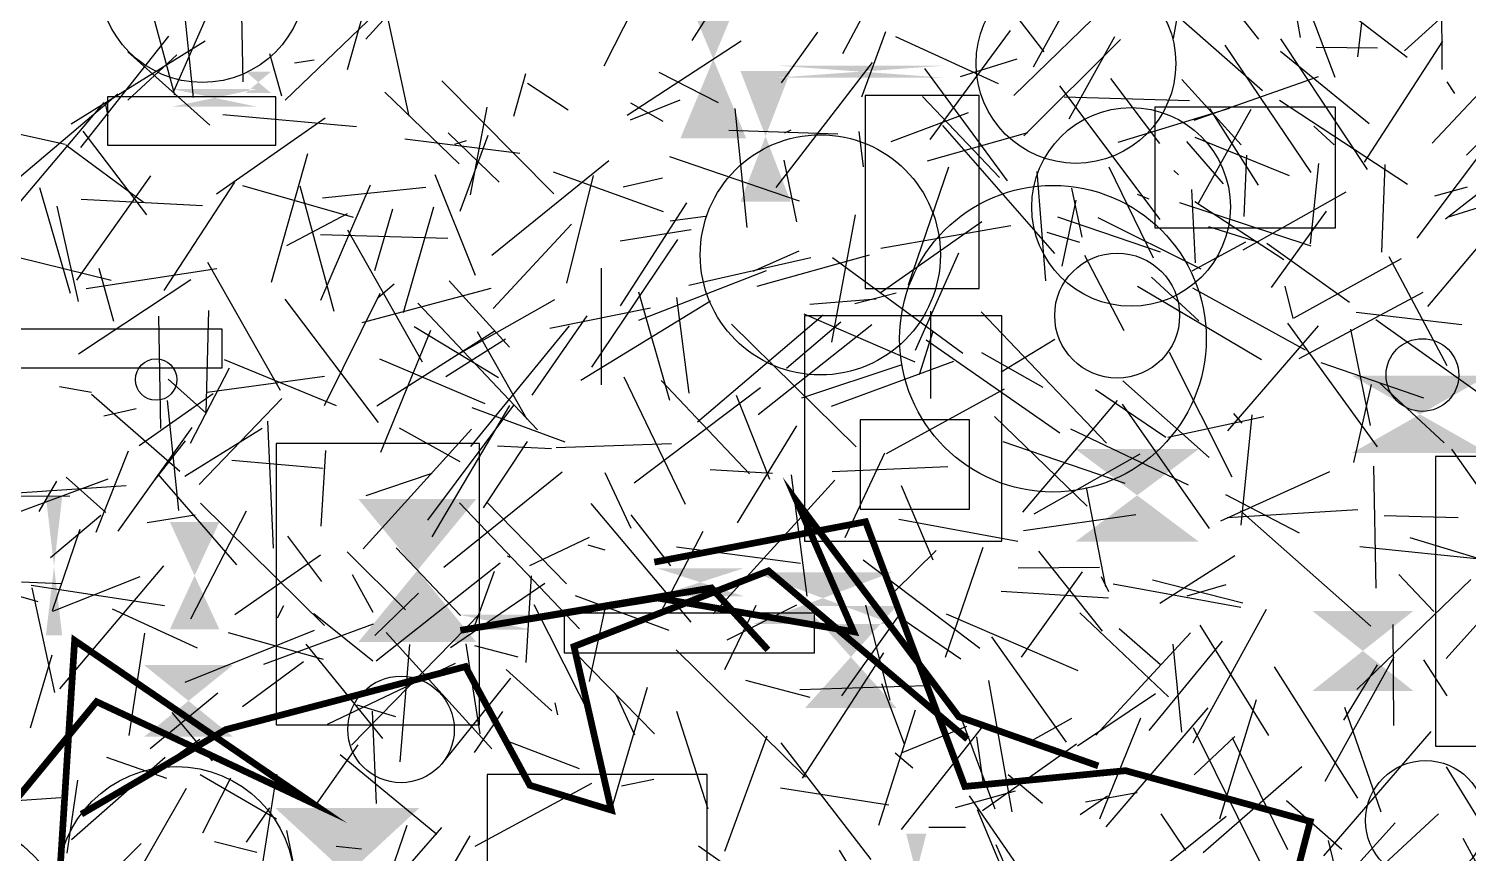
# Model space of a CAD drawing. Extents: x 39652501 to 39653363, y 39457785 to 39458687.
# Drawn here: x 39653177.4 to 39653284.6, y 39458547 to 39458608.4 of the extents above; entities that cross this region are included whole.
import ezdxf

# ---------------------------------------------------------------- set-up
doc = ezdxf.new("R2010")
doc.units = 0
doc.layers.get('0').update_dxf_attribs({"linetype": 'CONTINUOUS'})

msp = doc.modelspace()

# ---------------------------------------------------------------- linework, layer by layer
for p, q in [((39653226.8295, 39458607.5138), (39653231.6495, 39458615.1831)), ((39653279.9118, 39458606.7618), (39653288.9742, 39458614.9613)), ((39653208.8703, 39458614.583), (39653202.5077, 39458607.6196)), ((39653242.0675, 39458614.1735), (39653238.0321, 39458606.5172)), ((39653257.1055, 39458614.372), (39653252.2464, 39458605.5395)), ((39653263.7712, 39458613.743), (39653262.66, 39458607.666)), ((39653270.9622, 39458614.4808), (39653272.1264, 39458607.7556)), ((39653188.6588, 39458612.7626), (39653189.6556, 39458603.2765)), ((39653193.3713, 39458604.4382), (39653193.1878, 39458613.263)), ((39653247.8902, 39458613.3231), (39653253.0322, 39458606.6765)), ((39653264.7815, 39458613.0255), (39653269.0186, 39458607.6156)), ((39653274.7403, 39458604.7727), (39653271.5955, 39458613.0607)), ((39653271.7966, 39458612.6339), (39653280.1052, 39458606.2812)), ((39653282.7114, 39458605.3548), (39653282.6784, 39458612.9361)), ((39653188.2383, 39458603.7871), (39653191.7843, 39458611.8852)), ((39653205.5473, 39458611.7756), (39653196.4972, 39458603.0683)), ((39653205.7419, 39458601.8842), (39653203.6149, 39458611.7388)), ((39653250.7926, 39458603.4344), (39653259.4024, 39458611.7861)), ((39653259.7403, 39458612.2048), (39653269.3231, 39458603.7903)), ((39653186.2264, 39458611.0107), (39653188.2706, 39458603.4781)), ((39653202.5862, 39458610.5397), (39653201.1125, 39458605.3382)), ((39653220.2743, 39458605.6336), (39653222.4759, 39458609.9733)), ((39653276.6931, 39458608.8393), (39653276.3933, 39458606.2952)), ((39653289.923, 39458608.3464), (39653281.961, 39458599.8776)), ((39653180.5499, 39458601.3193), (39653190.5467, 39458607.4933)), ((39653187.8014, 39458607.8538), (39653181.2614, 39458599.5564)), ((39653221.995, 39458601.9479), (39653230.4785, 39458607.5058)), ((39653233.4889, 39458604.3576), (39653236.2023, 39458608.1433)), ((39653241.2418, 39458608.1673), (39653239.4374, 39458603.2986)), ((39653241.9709, 39458607.8201), (39653249.6387, 39458604.3131)), ((39653244.5696, 39458600.1354), (39653250.5451, 39458608.2659)), ((39653251.5356, 39458600.4253), (39653258.7318, 39458607.5973)), ((39653258.3022, 39458607.8039), (39653254.8843, 39458601.6572)), ((39653270.6604, 39458607.6364), (39653277.1275, 39458597.9014)), ((39653276.9228, 39458598.448), (39653282.7702, 39458607.4693)), ((39653184.7745, 39458603.071), (39653188.4222, 39458606.464)), ((39653190.8947, 39458601.2098), (39653184.7942, 39458606.6643)), ((39653196.2536, 39458603.3655), (39653195.3632, 39458606.5272)), ((39653246.8112, 39458604.8435), (39653251.049, 39458606.1501)), ((39653266.5069, 39458607.1818), (39653272.9125, 39458597.6818)), ((39653270.6522, 39458606.7165), (39653277.2639, 39458601.3317)), ((39653273.3259, 39458607.0356), (39653277.8868, 39458606.9771)), ((39653197.1951, 39458605.8527), (39653198.6602, 39458606.0683)), ((39653224.3418, 39458605.1564), (39653228.76, 39458602.9011)), ((39653233.0881, 39458596.5794), (39653240.2614, 39458605.8769)), ((39653244.1457, 39458605.4443), (39653250.2897, 39458597.0743)), ((39653208.1892, 39458604.511), (39653216.5264, 39458596.0946)), ((39653213.5342, 39458601.8876), (39653214.4295, 39458605.0597)), ((39653217.5838, 39458602.3263), (39653214.5548, 39458604.3165)), ((39653261.6983, 39458594.1788), (39653254.2261, 39458604.1443)), ((39653258.0004, 39458604.6801), (39653261.6543, 39458599.8534)), ((39653263.3189, 39458604.6248), (39653267.7328, 39458599.7565)), ((39653273.4609, 39458604.8057), (39653264.2049, 39458601.5694)), ((39653283.6428, 39458603.5688), (39653283.0839, 39458604.4367)), ((39653174.2244, 39458595.2486), (39653184.0315, 39458603.5419)), ((39653203.9338, 39458603.6732), (39653209.4809, 39458598.3326)), ((39653222.2305, 39458601.6166), (39653225.9392, 39458603.0922)), ((39653243.9943, 39458603.3541), (39653249.7318, 39458597.3089)), ((39653263.8923, 39458603.0135), (39653254.5433, 39458603.31)), ((39653270.5868, 39458603.0778), (39653280.1242, 39458596.8244)), ((39653284.5305, 39458598.9742), (39653289.5393, 39458603.9751)), ((39653180.1034, 39458599.7808), (39653170.1908, 39458601.9624)), ((39653182.9962, 39458602.8895), (39653175.5724, 39458594.1221)), ((39653183.1139, 39458602.7239), (39653183.3028, 39458601.9153)), ((39653201.8109, 39458601.0963), (39653191.8494, 39458601.9853)), ((39653210.3246, 39458596.0203), (39653211.5476, 39458602.5556)), ((39653224.6662, 39458601.4858), (39653222.2712, 39458602.8592)), ((39653230.0054, 39458602.4442), (39653230.9097, 39458593.5972)), ((39653247.3903, 39458602.1307), (39653241.6367, 39458599.9644)), ((39653266.8303, 39458602.4545), (39653258.5379, 39458599.9129)), ((39653268.4476, 39458602.3816), (39653264.5346, 39458595.3882)), ((39653265.3692, 39458602.4596), (39653268.9905, 39458596.7368)), ((39653191.3825, 39458596.0944), (39653199.4761, 39458601.7474)), ((39653237.6842, 39458600.547), (39653229.5705, 39458600.8037)), ((39653234.1762, 39458600.8346), (39653233.7125, 39458600.6158)), ((39653253.8479, 39458591.6402), (39653245.5059, 39458601.1757)), ((39653274.6562, 39458599.7531), (39653273.1548, 39458601.1387)), ((39653280.8485, 39458592.8046), (39653287.5354, 39458601.7161)), ((39653282.9449, 39458594.2292), (39653291.5733, 39458600.9508)), ((39653185.9573, 39458595.4443), (39653180.1631, 39458599.7344)), ((39653181.4294, 39458600.7655), (39653186.1637, 39458594.5294)), ((39653205.4261, 39458600.1821), (39653214.0005, 39458599.1214)), ((39653208.6511, 39458600.6318), (39653212.4422, 39458596.9539)), ((39653209.149, 39458599.7897), (39653210.0156, 39458600.0775)), ((39653209.5388, 39458594.7971), (39653211.6413, 39458600.4755)), ((39653239.2352, 39458600.7394), (39653239.5668, 39458598.1121)), ((39653251.8202, 39458600.6527), (39653244.3488, 39458598.5347)), ((39653266.4117, 39458596.8324), (39653263.6945, 39458599.9924)), ((39653264.283, 39458600.3176), (39653271.3111, 39458597.4518)), ((39653195.4884, 39458589.5142), (39653198.1976, 39458599.097)), ((39653234.8207, 39458595.5596), (39653225.1583, 39458598.8532)), ((39653267.9569, 39458594.4058), (39653268.1448, 39458598.9896)), ((39653211.913, 39458591.5334), (39653220.608, 39458598.5925)), ((39653216.465, 39458597.7449), (39653224.6774, 39458594.7694)), ((39653234.6275, 39458594.0141), (39653233.6782, 39458598.5965)), ((39653245.9374, 39458598.095), (39653242.9277, 39458589.2906)), ((39653253.1702, 39458589.6069), (39653252.5221, 39458597.7539)), ((39653261.2133, 39458591.3024), (39653257.895, 39458598.0905)), ((39653263.0575, 39458597.5111), (39653262.7119, 39458597.8284)), ((39653272.9092, 39458592.3651), (39653273.5084, 39458598.3591)), ((39653278.2176, 39458591.7572), (39653278.4642, 39458598.2722)), ((39653180.5056, 39458588.6811), (39653178.2314, 39458596.5415)), ((39653180.981, 39458589.6728), (39653186.4983, 39458597.4435)), ((39653187.4981, 39458588.8832), (39653192.7552, 39458596.9687)), ((39653193.3338, 39458596.7159), (39653201.5607, 39458594.3662)), ((39653200.1557, 39458587.3378), (39653197.6294, 39458596.674)), ((39653202.8337, 39458596.7521), (39653199.1356, 39458588.1497)), ((39653199.2867, 39458595.7936), (39653206.9876, 39458596.584)), ((39653207.6673, 39458597.541), (39653210.6518, 39458590.0495)), ((39653217.4824, 39458589.4498), (39653219.4759, 39458597.4608)), ((39653224.6234, 39458597.2534), (39653221.6943, 39458596.5903)), ((39653255.8804, 39458592.8712), (39653255.1174, 39458596.5187)), ((39653282.1567, 39458595.9453), (39653284.6058, 39458596.629)), ((39653283.1132, 39458594.3469), (39653290.4042, 39458596.6602)), ((39653181.3131, 39458595.6951), (39653190.3525, 39458595.234)), ((39653254.3982, 39458590.7142), (39653255.4389, 39458595.6357)), ((39653259.9806, 39458596.0736), (39653260.8558, 39458595.7254)), ((39653272.9491, 39458592.1875), (39653263.1715, 39458595.4302)), ((39653264.0437, 39458596.4225), (39653264.3071, 39458590.9576)), ((39653270.9218, 39458591.187), (39653264.2787, 39458595.5097)), ((39653267.879, 39458591.9135), (39653275.565, 39458596.2339)), ((39653179.504, 39458595.1874), (39653181.0763, 39458588.084)), ((39653201.1241, 39458594.6061), (39653196.6036, 39458592.2332)), ((39653204.512, 39458594.9431), (39653203.1575, 39458590.3526)), ((39653205.3185, 39458587.2586), (39653207.5734, 39458595.133)), ((39653226.4123, 39458595.4155), (39653221.4689, 39458587.7436)), ((39653225.179, 39458594.0776), (39653227.8334, 39458594.4392)), ((39653237.2329, 39458585.0444), (39653238.9913, 39458594.5202)), ((39653261.7175, 39458591.7474), (39653254.0729, 39458594.3636)), ((39653269.9976, 39458589.1158), (39653274.082, 39458594.8014)), ((39653287.9463, 39458595.2275), (39653281.6058, 39458587.7049)), ((39653201.1563, 39458593.4169), (39653206.7179, 39458583.5897)), ((39653211.9923, 39458587.5495), (39653217.8506, 39458593.8292)), ((39653221.4595, 39458592.5873), (39653226.7653, 39458593.4517)), ((39653240.8371, 39458588.7218), (39653248.4154, 39458594.0234)), ((39653250.5773, 39458593.7097), (39653240.8802, 39458592.0281)), ((39653257.0546, 39458594.3378), (39653264.7303, 39458590.499)), ((39653269.045, 39458592.4602), (39653265.3143, 39458593.6444)), ((39653199.1387, 39458593.0608), (39653208.633, 39458592.8041)), ((39653225.7317, 39458592.6928), (39653219.3402, 39458583.1746)), ((39653253.2615, 39458593.2495), (39653255.6842, 39458592.5018)), ((39653264.0884, 39458590.3663), (39653268.0927, 39458592.512)), ((39653269.6491, 39458592.4153), (39653275.8075, 39458588.0229)), ((39653176.5953, 39458591.3872), (39653183.5386, 39458589.6567)), ((39653226.5872, 39458589.2875), (39653235.6812, 39458591.3565)), ((39653234.7688, 39458591.8311), (39653231.3446, 39458590.3214)), ((39653240.0171, 39458591.5354), (39653231.6483, 39458589.2002)), ((39653237.2844, 39458591.345), (39653247.0029, 39458584.2306)), ((39653243.4569, 39458584.4393), (39653246.7092, 39458591.7)), ((39653256.0563, 39458591.5203), (39653258.9845, 39458585.9091)), ((39653271.6783, 39458586.8478), (39653279.6778, 39458591.2795)), ((39653283.0867, 39458583.2732), (39653278.7603, 39458591.4129)), ((39653191.4248, 39458590.4972), (39653181.6878, 39458589.0266)), ((39653182.6127, 39458590.5667), (39653183.7067, 39458586.6212)), ((39653196.1541, 39458581.4406), (39653190.7493, 39458590.974)), ((39653220.0806, 39458581.8569), (39653220.0676, 39458590.5586)), ((39653222.8476, 39458586.6917), (39653232.3679, 39458590.3891)), ((39653181.1136, 39458584.1814), (39653189.4737, 39458589.71)), ((39653202.2315, 39458586.5086), (39653211.851, 39458589.0568)), ((39653204.6322, 39458589.3579), (39653203.4365, 39458588.3537)), ((39653208.7217, 39458589.619), (39653213.2249, 39458584.6817)), ((39653269.2401, 39458583.7172), (39653260.003, 39458589.1868)), ((39653264.582, 39458586.6298), (39653261.0643, 39458589.8896)), ((39653264.0951, 39458589.0813), (39653272.4993, 39458584.4829)), ((39653270.9776, 39458589.2205), (39653271.5853, 39458586.8147)), ((39653196.4886, 39458588.244), (39653203.4335, 39458579.0566)), ((39653199.4261, 39458580.3359), (39653203.5755, 39458588.7035)), ((39653215.2995, 39458578.5039), (39653206.3983, 39458587.9615)), ((39653216.5668, 39458588.2067), (39653209.4576, 39458584.1773)), ((39653218.5268, 39458582.2152), (39653228.1827, 39458588.1198)), ((39653222.8365, 39458588.8028), (39653225.1284, 39458580.7227)), ((39653226.5969, 39458581.2508), (39653225.695, 39458588.3736)), ((39653235.5882, 39458587.8691), (39653240.5406, 39458588.2727)), ((39653238.9516, 39458587.9267), (39653242.0164, 39458588.7165)), ((39653281.2594, 39458588.7338), (39653272.0358, 39458583.8042)), ((39653187.2468, 39458578.6017), (39653187.088, 39458586.9801)), ((39653190.6303, 39458579.7648), (39653190.809, 39458587.4039)), ((39653218.9887, 39458587.0172), (39653214.8926, 39458581.0969)), ((39653216.2208, 39458586.0865), (39653223.7316, 39458587.6068)), ((39653236.599, 39458587.0598), (39653227.214, 39458579.0773)), ((39653243.442, 39458583.5643), (39653235.1827, 39458587.1426)), ((39653244.6186, 39458580.8515), (39653244.6005, 39458587.3476)), ((39653248.351, 39458587.3045), (39653257.705, 39458577.5228)), ((39653284.1811, 39458586.3351), (39653276.3033, 39458587.2677)), ((39653203.3354, 39458580.2937), (39653212.1514, 39458585.9119)), ((39653203.6262, 39458576.8475), (39653207.3477, 39458585.9314)), ((39653212.409, 39458582.3773), (39653206.1282, 39458586.1781)), ((39653210.3448, 39458577.283), (39653217.692, 39458586.2663)), ((39653210.7999, 39458585.8504), (39653214.5078, 39458579.3061)), ((39653229.7584, 39458586.3759), (39653239.0502, 39458577.2369)), ((39653240.2262, 39458586.3313), (39653231.7467, 39458579.6236)), ((39653237.9135, 39458586.527), (39653233.8637, 39458583.0723)), ((39653244.7483, 39458585.8321), (39653243.7378, 39458582.6184)), ((39653273.4672, 39458586.2501), (39653266.7086, 39458578.4496)), ((39653271.1934, 39458586.4518), (39653277.8593, 39458577.2594)), ((39653275.8775, 39458586.0234), (39653277.333, 39458578.8309)), ((39653277.7764, 39458586.7287), (39653287.058, 39458580.1132)), ((39653212.9199, 39458585.2577), (39653208.4817, 39458582.4725)), ((39653244.2711, 39458585.2075), (39653254.2118, 39458578.2961)), ((39653253.8488, 39458585.2557), (39653249.8539, 39458582.8017)), ((39653200.3224, 39458580.2899), (39653191.9782, 39458583.7173)), ((39653203.5378, 39458583.8156), (39653211.3809, 39458580.4653)), ((39653252.9909, 39458581.679), (39653248.4012, 39458584.2434)), ((39653267.0586, 39458574.9763), (39653262.3823, 39458584.2863)), ((39653189.4538, 39458577.517), (39653192.366, 39458583.1315)), ((39653242.4495, 39458583.3659), (39653234.9829, 39458580.8639)), ((39653237.219, 39458580.2653), (39653246.3254, 39458583.6224)), ((39653273.6762, 39458583.5263), (39653281.3196, 39458580.9066)), ((39653182.0768, 39458581.2979), (39653179.6788, 39458581.712)), ((39653190.6173, 39458579.7628), (39653187.7978, 39458582.2836)), ((39653199.4343, 39458582.4959), (39653190.6954, 39458581.2901)), ((39653226.3287, 39458572.9418), (39653221.7547, 39458582.441)), ((39653222.515, 39458574.5604), (39653231.9175, 39458581.6594)), ((39653231.0959, 39458575.2362), (39653224.527, 39458582.1908)), ((39653250.076, 39458581.5525), (39653241.2841, 39458576.734)), ((39653262.1145, 39458577.9369), (39653256.8823, 39458581.4866)), ((39653265.3365, 39458576.457), (39653258.9228, 39458582.155)), ((39653277.425, 39458581.8977), (39653276.1008, 39458576.0866)), ((39653282.857, 39458577.5423), (39653278.0516, 39458582.02)), ((39653182.071, 39458581.1592), (39653188.6454, 39458575.4344)), ((39653185.617, 39458577.3407), (39653191.1386, 39458581.2227)), ((39653187.7034, 39458580.6929), (39653188.5666, 39458572.501)), ((39653190.0867, 39458574.445), (39653196.2575, 39458580.8474)), ((39653230.1106, 39458581.1019), (39653232.5865, 39458574.8391)), ((39653258.5027, 39458580.6888), (39653251.4472, 39458572.3696)), ((39653258.8612, 39458580.4224), (39653265.357, 39458571.1718)), ((39653182.9885, 39458579.5548), (39653185.4102, 39458580.1045)), ((39653207.1333, 39458571.7828), (39653213.5511, 39458580.3419)), ((39653207.4644, 39458570.5476), (39653213.2379, 39458580.3213)), ((39653210.414, 39458580.1874), (39653217.3498, 39458577.614)), ((39653249.3464, 39458579.5112), (39653256.2555, 39458572.8308)), ((39653269.4247, 39458579.4738), (39653262.2796, 39458577.9514)), ((39653267.1701, 39458579.7244), (39653267.7896, 39458579.0142)), ((39653267.7396, 39458571.4064), (39653268.5442, 39458579.6263)), ((39653189.5581, 39458578.6813), (39653184.0267, 39458570.9661)), ((39653194.7857, 39458578.6121), (39653189.0267, 39458575.0268)), ((39653195.6311, 39458569.6934), (39653195.22, 39458579.1515)), ((39653210.377, 39458578.5741), (39653202.3189, 39458569.6564)), ((39653204.9868, 39458578.6643), (39653209.5214, 39458576.1639)), ((39653234.5967, 39458578.8058), (39653230.1763, 39458571.5864)), ((39653255.0071, 39458578.5899), (39653263.7729, 39458574.4134)), ((39653189.0438, 39458577.6837), (39653186.7261, 39458574.7031)), ((39653214.5377, 39458577.6519), (39653211.2553, 39458572.7019)), ((39653212.3187, 39458577.3108), (39653216.3394, 39458577.1234)), ((39653216.7024, 39458577.2038), (39653225.2964, 39458577.5068)), ((39653249.9861, 39458577.6344), (39653259.0663, 39458574.5512)), ((39653182.43, 39458570.8797), (39653184.8195, 39458576.957)), ((39653199.3338, 39458575.6366), (39653192.5276, 39458576.2286)), ((39653199.194, 39458571.3434), (39653199.524, 39458576.9848)), ((39653241.1528, 39458576.782), (39653238.2105, 39458570.4557)), ((39653252.3065, 39458572.2496), (39653260.2166, 39458576.7329)), ((39653290.2282, 39458567.4219), (39653283.4237, 39458577.0778)), ((39653187.0242, 39458575.2144), (39653192.8696, 39458568.4636)), ((39653207.4202, 39458575.2718), (39653202.5108, 39458573.605)), ((39653208.3204, 39458568.2907), (39653217.15, 39458575.3751)), ((39653220.3291, 39458575.3268), (39653222.258, 39458571.1812)), ((39653228.1656, 39458575.5667), (39653232.8249, 39458575.2856)), ((39653235.397, 39458566.1138), (39653234.2187, 39458575.1669)), ((39653245.8725, 39458575.762), (39653237.2582, 39458575.386)), ((39653266.2185, 39458571.7238), (39653274.3447, 39458575.4159)), ((39653277.8033, 39458566.7064), (39653277.6092, 39458575.7948)), ((39653174.4263, 39458571.5786), (39653183.3075, 39458574.8701)), ((39653184.6586, 39458574.3456), (39653175.056, 39458573.704)), ((39653179.4684, 39458574.6962), (39653178.1452, 39458572.4391)), ((39653180.1812, 39458574.9894), (39653183.132, 39458572.3478)), ((39653228.3843, 39458564.8063), (39653237.4496, 39458574.7597)), ((39653242.4058, 39458574.3564), (39653244.7513, 39458568.8176)), ((39653257.6596, 39458566.8256), (39653256.2143, 39458574.2173)), ((39653180.4614, 39458573.5627), (39653171.4035, 39458573.556)), ((39653199.4275, 39458563.9383), (39653190.1879, 39458573.0499)), ((39653209.4902, 39458573.0637), (39653218.4426, 39458563.6934)), ((39653211.5093, 39458573.1444), (39653217.4718, 39458567.0443)), ((39653226.7511, 39458564.1878), (39653219.2969, 39458573.0169)), ((39653266.5717, 39458573.7072), (39653272.0484, 39458570.8292)), ((39653182.7612, 39458572.1248), (39653179.0189, 39458568.9701)), ((39653189.8065, 39458572.1512), (39653186.2171, 39458571.5887)), ((39653193.6101, 39458572.4603), (39653189.4443, 39458564.4141)), ((39653222.2482, 39458572.1769), (39653225.2031, 39458568.3761)), ((39653242.2371, 39458571.8502), (39653251.093, 39458570.2195)), ((39653259.8849, 39458572.1742), (39653251.5037, 39458570.9958)), ((39653276.435, 39458572.5591), (39653266.6807, 39458571.9654)), ((39653277.3895, 39458563.8869), (39653267.6823, 39458572.4754)), ((39653278.3983, 39458572.126), (39653283.8907, 39458571.9776)), ((39653179.1748, 39458565.0512), (39653181.241, 39458571.1041)), ((39653227.6119, 39458570.9343), (39653224.4071, 39458564.756)), ((39653199.2286, 39458567.2148), (39653196.6996, 39458570.5829)), ((39653209.5666, 39458564.6699), (39653204.7715, 39458569.7325)), ((39653214.7419, 39458568.405), (39653219.1808, 39458570.5073)), ((39653220.3464, 39458569.542), (39653219.0769, 39458569.9298)), ((39653234.9101, 39458568.5652), (39653225.6538, 39458569.7602)), ((39653245.6999, 39458561.5884), (39653248.5188, 39458569.7791)), ((39653276.5792, 39458569.8254), (39653286.2357, 39458568.8207)), ((39653280.303, 39458570.4896), (39653290.1366, 39458567.5038)), ((39653192.7609, 39458564.7509), (39653199.1448, 39458569.2133)), ((39653205.467, 39458565.0962), (39653201.1167, 39458569.4314)), ((39653213.2583, 39458569.0037), (39653213.0707, 39458569.0927)), ((39653239.5711, 39458568.8223), (39653248.25, 39458562.2382)), ((39653245.0156, 39458569.5213), (39653241.9224, 39458566.5042)), ((39653257.3977, 39458563.5241), (39653252.6475, 39458569.4847)), ((39653267.2581, 39458569.1276), (39653261.6728, 39458565.5748)), ((39653178.0934, 39458565.7118), (39653168.4782, 39458568.4202)), ((39653185.6876, 39458567.568), (39653179.1777, 39458564.9674)), ((39653179.7054, 39458559.2075), (39653187.4746, 39458568.3888)), ((39653201.4985, 39458567.7475), (39653203.0308, 39458564.9326)), ((39653203.2854, 39458561.316), (39653212.5211, 39458568.5983)), ((39653212.0755, 39458567.9492), (39653210.5357, 39458563.7045)), ((39653214.8433, 39458567.6398), (39653214.4404, 39458561.1779)), ((39653257.1781, 39458568.2673), (39653251.1118, 39458568.2163)), ((39653251.3688, 39458561.587), (39653255.8998, 39458567.9314)), ((39653257.8759, 39458566.4454), (39653257.3156, 39458567.5508)), ((39653282.0981, 39458564.978), (39653279.4905, 39458567.7392)), ((39653179.8203, 39458567.0336), (39653176.8542, 39458567.1526)), ((39653187.5106, 39458565.4138), (39653177.5819, 39458566.9142)), ((39653177.6334, 39458566.7434), (39653179.3089, 39458558.9474)), ((39653215.8464, 39458567.059), (39653208.8212, 39458562.2847)), ((39653258.1845, 39458567.044), (39653267.696, 39458565.3086)), ((39653267.8675, 39458565.5926), (39653261.1157, 39458567.3253)), ((39653266.6006, 39458566.9596), (39653263.6779, 39458566.1161)), ((39653276.3427, 39458559.1787), (39653284.8387, 39458567.3727)), ((39653283.006, 39458561.4889), (39653288.1911, 39458567.2576)), ((39653195.931, 39458564.5033), (39653196.3968, 39458565.4172)), ((39653206.4345, 39458566.3473), (39653203.1799, 39458563.1963)), ((39653219.5178, 39458556.6455), (39653215.0558, 39458565.4798)), ((39653225.105, 39458563.5673), (39653218.133, 39458566.1538)), ((39653219.1833, 39458559.7634), (39653220.422, 39458565.5318)), ((39653231.5823, 39458565.4356), (39653229.2394, 39458560.6414)), ((39653234.5953, 39458565.4394), (39653229.4126, 39458562.836)), ((39653241.5868, 39458558.384), (39653239.7692, 39458565.4521)), ((39653257.8394, 39458565.9805), (39653249.8558, 39458566.4651)), ((39653183.6027, 39458565.1806), (39653189.9503, 39458562.2711)), ((39653198.6307, 39458564.8263), (39653203.042, 39458561.3034)), ((39653201.4548, 39458555.0175), (39653211.0303, 39458564.8358)), ((39653242.2419, 39458564.7314), (39653237.9591, 39458558.686)), ((39653242.6206, 39458564.3303), (39653246.8579, 39458561.4512)), ((39653245.761, 39458564.813), (39653255.5693, 39458560.574)), ((39653262.313, 39458558.6299), (39653255.7239, 39458564.8798)), ((39653269.5972, 39458565.1236), (39653264.124, 39458555.1713)), ((39653184.873, 39458555.7301), (39653186.0537, 39458563.3647)), ((39653189.0534, 39458559.7257), (39653198.6895, 39458563.5856)), ((39653199.3694, 39458561.4031), (39653192.2823, 39458563.4023)), ((39653203.0634, 39458564.0378), (39653194.899, 39458561.021)), ((39653204.0342, 39458563.4062), (39653211.9092, 39458554.7545)), ((39653256.8993, 39458555.7768), (39653263.9652, 39458563.3882)), ((39653258.6435, 39458563.7156), (39653261.7231, 39458561.0375)), ((39653264.6618, 39458563.9516), (39653269.7771, 39458555.729)), ((39653279.0317, 39458564.0015), (39653279.0718, 39458556.4812)), ((39653203.7704, 39458555.5112), (39653198.0581, 39458562.5343)), ((39653205.0781, 39458553.7831), (39653205.7886, 39458562.5248)), ((39653209.9607, 39458562.5717), (39653210.9989, 39458555.8766)), ((39653210.6173, 39458562.4429), (39653213.8517, 39458561.5915)), ((39653249.1402, 39458563.0817), (39653254.6886, 39458555.2517)), ((39653260.8716, 39458556.1118), (39653266.3381, 39458562.778)), ((39653263.3074, 39458555.9809), (39653262.6701, 39458562.545)), ((39653179.1272, 39458561.7368), (39653177.5165, 39458556.2846)), ((39653193.3357, 39458557.9035), (39653197.8743, 39458561.2647)), ((39653199.6544, 39458556.5781), (39653209.1888, 39458561.1274)), ((39653218.1856, 39458561.8148), (39653224.0161, 39458555.8643)), ((39653225.6385, 39458562.1336), (39653235.2804, 39458552.6361)), ((39653235.0394, 39458552.5548), (39653241.1192, 39458561.8898)), ((39653279.1158, 39458561.58), (39653273.9746, 39458552.3022)), ((39653283.079, 39458558.6983), (39653281.3418, 39458561.3785)), ((39653216.3765, 39458557.5866), (39653212.9711, 39458560.6638)), ((39653276.4177, 39458551.0602), (39653270.2232, 39458560.8466)), ((39653275.3872, 39458556.873), (39653277.9009, 39458561.0012)), ((39653208.1637, 39458553.5684), (39653213.3104, 39458560.0189)), ((39653223.4844, 39458559.3221), (39653220.9078, 39458550.6257)), ((39653235.6118, 39458558.568), (39653230.8379, 39458559.8341)), ((39653244.2437, 39458559.4354), (39653234.8627, 39458559.1368)), ((39653242.6365, 39458555.1004), (39653240.9635, 39458559.5842)), ((39653250.6695, 39458550.0424), (39653248.9323, 39458559.8467)), ((39653186.4364, 39458554.7762), (39653191.4901, 39458558.9216)), ((39653204.7489, 39458557.1315), (39653201.8735, 39458557.9993)), ((39653216.8196, 39458557.2873), (39653216.6111, 39458558.1757)), ((39653221.1625, 39458558.7815), (39653222.5318, 39458555.7946)), ((39653255.5464, 39458554.9718), (39653261.3403, 39458558.8704)), ((39653268.8532, 39458558.395), (39653266.1147, 39458549.5152)), ((39653188.0523, 39458557.4589), (39653191.0551, 39458553.8653)), ((39653203.3152, 39458550.6643), (39653203.0112, 39458557.5449)), ((39653212.708, 39458557.528), (39653210.5747, 39458554.4644)), ((39653225.6495, 39458557.542), (39653228.0073, 39458550.2689)), ((39653240.7395, 39458549.0673), (39653243.4724, 39458557.6548)), ((39653249.4151, 39458550.263), (39653246.9347, 39458556.8859)), ((39653255.0941, 39458557.0151), (39653251.7198, 39458555.1123)), ((39653257.2112, 39458549.5321), (39653260.2674, 39458557.0473)), ((39653265.2395, 39458557.7936), (39653257.6516, 39458548.9276)), ((39653275.4406, 39458557.8458), (39653278.1463, 39458550.0646)), ((39653247.2595, 39458556.4081), (39653242.412, 39458554.4281)), ((39653242.4361, 39458548.731), (39653248.4805, 39458556.4173)), ((39653269.1175, 39458546.3555), (39653264.1797, 39458556.3212)), ((39653273.8882, 39458546.7672), (39653281.899, 39458556.0396)), ((39653185.1133, 39458552.0006), (39653190.1494, 39458555.4681)), ((39653198.8349, 39458550.6188), (39653201.9424, 39458555.0415)), ((39653218.4446, 39458553.2653), (39653213.1314, 39458555.2983)), ((39653232.3931, 39458555.6848), (39653229.2319, 39458547.1006)), ((39653240.1555, 39458546.4972), (39653233.4555, 39458555.2057)), ((39653248.0103, 39458555.6508), (39653248.5465, 39458551.9709)), ((39653248.4611, 39458550.1623), (39653255.4538, 39458555.1133)), ((39653267.2701, 39458555.6713), (39653264.2351, 39458552.7999)), ((39653271.2039, 39458547.2274), (39653267.095, 39458555.5659)), ((39653180.5888, 39458547.998), (39653187.5593, 39458554.1307)), ((39653183.1865, 39458554.1388), (39653187.6556, 39458552.5585)), ((39653207.8013, 39458548.3683), (39653200.601, 39458554.2922)), ((39653241.9516, 39458554.444), (39653243.2583, 39458553.3364)), ((39653190.1804, 39458552.8253), (39653195.8674, 39458549.5341)), ((39653192.435, 39458552.5748), (39653190.3573, 39458548.4713)), ((39653195.8556, 39458552.8708), (39653194.5966, 39458544.819)), ((39653250.3691, 39458552.844), (39653252.9282, 39458550.6922)), ((39653272.243, 39458553.4042), (39653264.9024, 39458546.9875)), ((39653283.0093, 39458553.4054), (39653286.8566, 39458547.142)), ((39653180.2499, 39458546.9814), (39653181.0674, 39458552.4198)), ((39653183.8574, 39458542.5752), (39653189.1571, 39458551.8075)), ((39653219.327, 39458552.1608), (39653210.637, 39458547.4647)), ((39653223.9813, 39458552.4628), (39653221.5702, 39458551.9551)), ((39653241.4849, 39458550.5599), (39653233.4008, 39458551.8087)), ((39653250.8887, 39458551.5918), (39653246.4348, 39458550.3441)), ((39653256.1462, 39458550.7923), (39653259.9754, 39458551.486)), ((39653173.7822, 39458550.7183), (39653179.7941, 39458551.1343)), ((39653247.4749, 39458551.2509), (39653253.8585, 39458541.9841)), ((39653257.7673, 39458551.2252), (39653255.7464, 39458549.8186)), ((39653275.2233, 39458547.248), (39653271.1087, 39458550.8696)), ((39653193.6159, 39458547.7956), (39653195.3517, 39458550.3551)), ((39653251.872, 39458541.1326), (39653248.0911, 39458550.2083)), ((39653257.0814, 39458542.0711), (39653266.6175, 39458549.743)), ((39653263.6068, 39458547.162), (39653261.7632, 39458549.9052)), ((39653273.7579, 39458541.8784), (39653282.447, 39458549.9138)), ((39653196.6049, 39458548.6684), (39653198.0179, 39458541.7461)), ((39653205.577, 39458549.0369), (39653202.2226, 39458539.308)), ((39653208.1623, 39458548.8831), (39653203.3409, 39458543.3864)), ((39653206.6204, 39458541.9859), (39653210.2999, 39458548.2569)), ((39653244.4547, 39458548.9034), (39653247.1949, 39458548.9131)), ((39653279.1999, 39458549.2372), (39653270.8271, 39458539.9886)), ((39653179.3122, 39458541.2795), (39653185.7759, 39458547.6856)), ((39653191.2455, 39458547.8446), (39653194.3905, 39458547.0449)), ((39653200.3123, 39458547.4928), (39653202.1917, 39458547.2897)), ((39653227.3125, 39458547.5088), (39653236.6501, 39458540.9583)), ((39653240.7808, 39458542.4135), (39653237.7983, 39458547.207)), ((39653252.3925, 39458540.9371), (39653249.4835, 39458547.5871)), ((39653274.2198, 39458547.9206), (39653276.4131, 39458538.9077)), ((39653284.258, 39458548.0855), (39653288.7956, 39458539.7579))]:
    msp.add_line(p, q)
at = {"const_width": 0.5}
for points in [[(39653257.084, 39458553.4767), (39653246.695, 39458557.1359), (39653234.6464, 39458573.145), (39653238.8647, 39458563.4714), (39653224.2433, 39458565.9852), (39653209.5578, 39458563.5755), (39653228.2696, 39458566.7342), (39653232.4718, 39458562.12)], [(39653278.9981, 39458541.3796), (39653260.538, 39458541.3914), (39653268.0172, 39458530.7228), (39653272.8799, 39458549.3392), (39653259.1158, 39458553.1215), (39653247.1446, 39458551.9421), (39653239.7494, 39458571.6657), (39653224.0092, 39458568.6576)], [(39653247.3389, 39458555.4709), (39653232.5172, 39458568.0061), (39653218.024, 39458562.374), (39653220.8027, 39458550.1837), (39653214.7362, 39458552.0316), (39653209.9421, 39458560.8741), (39653192.0702, 39458556.1764), (39653181.3231, 39458549.8811)], [(39653184.6042, 39458524.3621), (39653169.9196, 39458543.0205), (39653182.4546, 39458558.2597), (39653198.4453, 39458550.755), (39653180.819, 39458562.8258), (39653179.7045, 39458545.2511), (39653176.0073, 39458540.9407), (39653165.0189, 39458560.7092)]]:
    msp.add_lwpolyline(points, dxfattribs=at)
for centre, radius in [((39653190.3328, 39458612.0897), 7.6956), ((39653255.4214, 39458605.8109), 7.4431), ((39653259.5326, 39458595.1206), 7.4022), ((39653236.3774, 39458591.5501), 8.9482), ((39653253.709, 39458585.3031), 11.423), ((39653258.4954, 39458587.0264), 4.6533), ((39653281.2363, 39458582.5984), 2.7074), ((39653186.8916, 39458582.2561), 1.5438), ((39653205.1353, 39458556.1918), 3.9692), ((39653281.4718, 39458549.4027), 4.4673), ((39653188.3776, 39458544.6135), 8.826), ((39653169.7023, 39458538.7001), 11.4289)]:
    msp.add_circle(centre, radius)
for points in [[(39653225.9552, 39458600.237), (39653230.8547, 39458600.237), (39653230.8547, 39458612.0087), (39653225.9552, 39458612.0087)], [(39653193.5736, 39458603.6196), (39653195.4409, 39458603.6196), (39653195.4409, 39458605.1933), (39653193.5736, 39458605.1933)], [(39653230.4216, 39458595.5035), (39653234.1726, 39458595.5035), (39653234.1726, 39458605.2591), (39653230.4216, 39458605.2591)], [(39653233.2823, 39458604.7622), (39653245.4924, 39458604.7622), (39653245.4924, 39458605.6389), (39653233.2823, 39458605.6389)], [(39653188.1244, 39458602.5983), (39653194.3576, 39458602.5983), (39653194.3576, 39458603.8958), (39653188.1244, 39458603.8958)], [(39653275.9745, 39458576.783), (39653286.1305, 39458576.783), (39653286.1305, 39458582.5479), (39653275.9745, 39458582.5479)], [(39653255.3791, 39458570.1726), (39653264.5873, 39458570.1726), (39653264.5873, 39458577.0877), (39653255.3791, 39458577.0877)], [(39653178.6812, 39458563.207), (39653179.8896, 39458563.207), (39653179.8896, 39458573.5073), (39653178.6812, 39458573.5073)], [(39653201.9503, 39458562.6955), (39653210.7495, 39458562.6955), (39653210.7495, 39458573.3661), (39653201.9503, 39458573.3661)], [(39653187.9191, 39458563.6623), (39653191.5979, 39458563.6623), (39653191.5979, 39458571.6367), (39653187.9191, 39458571.6367)], [(39653224.2312, 39458566.1201), (39653230.6535, 39458566.1201), (39653230.6535, 39458568.1934), (39653224.2312, 39458568.1934)], [(39653231.3915, 39458564.0513), (39653241.7235, 39458564.0513), (39653241.7235, 39458567.8947), (39653231.3915, 39458567.8947)], [(39653209.4455, 39458563.6178), (39653214.883, 39458563.6178), (39653214.883, 39458564.7413), (39653209.4455, 39458564.7413)], [(39653235.2489, 39458557.8003), (39653242.0532, 39458557.8003), (39653242.0532, 39458565.3822), (39653235.2489, 39458565.3822)], [(39653273.0413, 39458559.0617), (39653280.56, 39458559.0617), (39653280.56, 39458565.0199), (39653273.0413, 39458565.0199)], [(39653185.9871, 39458555.6487), (39653192.6175, 39458555.6487), (39653192.6175, 39458560.9916), (39653185.9871, 39458560.9916)], [(39653195.7811, 39458540.4347), (39653206.4917, 39458540.4347), (39653206.4917, 39458550.3285), (39653195.7811, 39458550.3285)], [(39653242.7701, 39458542.6044), (39653244.28, 39458542.6044), (39653244.28, 39458548.428), (39653242.7701, 39458548.428)]]:
    msp.add_solid(points)
for points in [[(39653183.2596, 39458599.7147), (39653195.802, 39458599.7147), (39653195.802, 39458603.3358), (39653183.2596, 39458603.3358)], [(39653239.7119, 39458589.0541), (39653248.215, 39458589.0541), (39653248.215, 39458603.411), (39653239.7119, 39458603.411)], [(39653261.2989, 39458593.5662, 19730366.2), (39653274.7674, 39458593.5662, 19730366.2), (39653274.7674, 39458602.5441, 19730366.2), (39653261.2989, 39458602.5441, 19730366.2)], [(39653235.1937, 39458570.2164), (39653249.8975, 39458570.2164), (39653249.8975, 39458587.0043), (39653235.1937, 39458587.0043)], [(39653173.3593, 39458583.1273), (39653191.8069, 39458583.1273), (39653191.8069, 39458586.0231), (39653173.3593, 39458586.0231)], [(39653239.3371, 39458572.5987), (39653247.5025, 39458572.5987), (39653247.5025, 39458579.2675), (39653239.3371, 39458579.2675)], [(39653195.8234, 39458556.5405), (39653210.9949, 39458556.5405), (39653210.9949, 39458577.4962), (39653195.8234, 39458577.4962)], [(39653282.2221, 39458554.938), (39653292.5186, 39458554.938), (39653292.5186, 39458576.5304), (39653282.2221, 39458576.5304)], [(39653217.2825, 39458561.9057), (39653235.9505, 39458561.9057), (39653235.9505, 39458564.8629), (39653217.2825, 39458564.8629)], [(39653211.5453, 39458541.4568, 19730366.2), (39653227.953, 39458541.4568, 19730366.2), (39653227.953, 39458552.8373, 19730366.2), (39653211.5453, 39458552.8373, 19730366.2)]]:
    msp.add_3dface(points)

doc.saveas('drawing.dxf')
